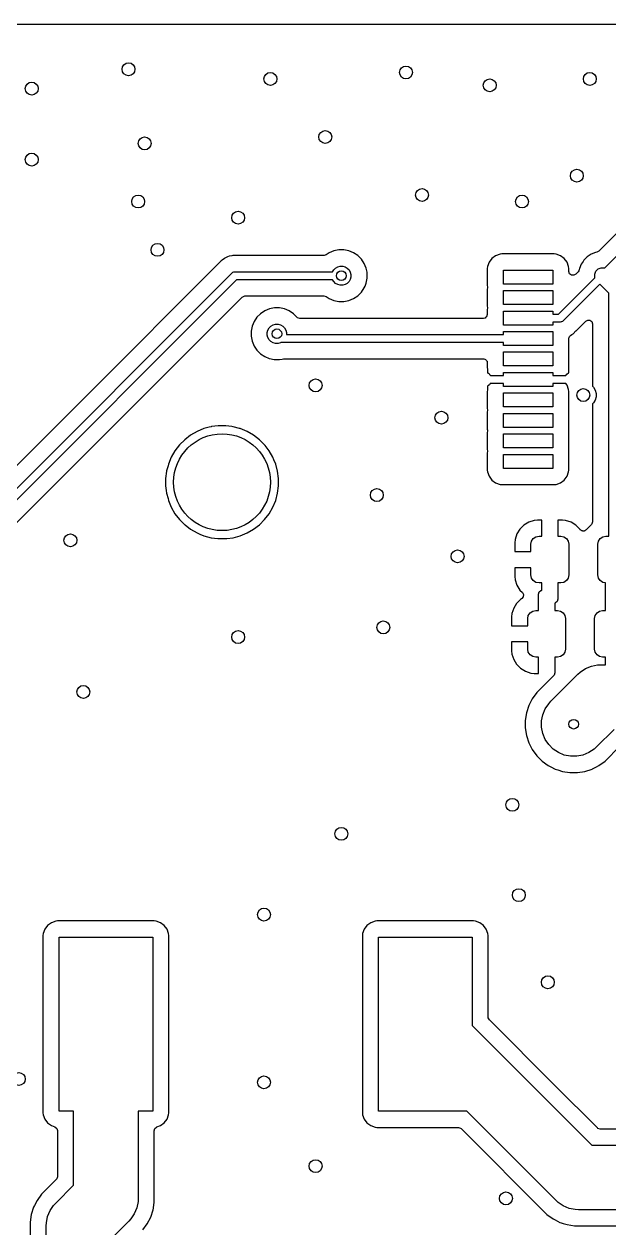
# Model space of a CAD drawing. Extents: x 2.03 to 8.88, y -5.74 to -2.97.
# Drawn here: x 5.955 to 6.669, y -4.441 to -2.972 of the extents above; entities that cross this region are included whole.
import ezdxf

# ---------------------------------------------------------------- set-up
doc = ezdxf.new("R2010")
doc.units = 0
doc.header["$MEASUREMENT"] = 0
doc.layers.add('BLACK', color=7, linetype='CONTINUOUS')

msp = doc.modelspace()

# ---------------------------------------------------------------- linework, layer by layer
at = {"layer": 'BLACK', "linetype": 'CONTINUOUS'}
for p, q in [((4.4276, -2.9725), (7.3916, -2.9725)), ((6.7126, -3.1935), (6.6566, -3.2495)), ((6.6639, -3.2701), (6.7248, -3.2091)), ((6.1969, -3.2604), (6.1958, -3.2615)), ((6.1997, -3.2585), (6.1969, -3.2604)), ((6.2002, -3.2582), (6.1997, -3.2585)), ((6.2009, -3.2577), (6.2002, -3.2582)), ((6.2036, -3.2566), (6.2009, -3.2577)), ((6.2009, -3.2577), (6.2009, -3.2577)), ((6.2054, -3.2558), (6.2036, -3.2566)), ((6.2089, -3.2551), (6.2054, -3.2558)), ((6.2054, -3.2558), (6.2054, -3.2558)), ((6.2102, -3.2549), (6.2089, -3.2551)), ((6.2089, -3.2551), (6.2089, -3.2551)), ((6.3212, -3.2549), (6.2102, -3.2549)), ((6.3213, -3.2549), (6.3212, -3.2549)), ((6.3239, -3.2541), (6.3213, -3.2549)), ((6.3276, -3.2516), (6.3239, -3.2541)), ((6.3333, -3.2492), (6.3276, -3.2516)), ((6.3276, -3.2516), (6.3276, -3.2516)), ((6.3394, -3.248), (6.3333, -3.2492)), ((6.3333, -3.2492), (6.3333, -3.2492)), ((6.3456, -3.248), (6.3394, -3.248)), ((6.3394, -3.248), (6.3394, -3.248)), ((6.3517, -3.2492), (6.3456, -3.248)), ((6.3456, -3.248), (6.3456, -3.248)), ((6.3574, -3.2516), (6.3517, -3.2492)), ((6.3517, -3.2492), (6.3517, -3.2492)), ((6.3626, -3.255), (6.3574, -3.2516)), ((6.3574, -3.2516), (6.3574, -3.2516)), ((6.367, -3.2594), (6.3626, -3.255)), ((6.3626, -3.255), (6.3626, -3.255)), ((6.3704, -3.2646), (6.367, -3.2594)), ((6.367, -3.2594), (6.367, -3.2594)), ((6.5263, -3.2585), (6.5229, -3.2631)), ((6.5308, -3.2551), (6.5263, -3.2585)), ((6.5263, -3.2585), (6.5263, -3.2585)), ((6.5361, -3.2532), (6.5308, -3.2551)), ((6.5308, -3.2551), (6.5308, -3.2551)), ((6.5385, -3.2529), (6.5361, -3.2532)), ((6.6023, -3.2529), (6.5385, -3.2529)), ((6.5385, -3.2529), (6.5385, -3.2529)), ((6.6047, -3.2532), (6.6023, -3.2529)), ((6.6023, -3.2529), (6.6023, -3.2529)), ((6.6023, -3.2529), (6.6023, -3.2529)), ((6.6023, -3.2529), (6.6023, -3.2529)), ((6.61, -3.2551), (6.6047, -3.2532)), ((6.6047, -3.2532), (6.6047, -3.2532)), ((6.6145, -3.2585), (6.61, -3.2551)), ((6.61, -3.2551), (6.61, -3.2551)), ((6.6179, -3.2631), (6.6145, -3.2585)), ((6.6145, -3.2585), (6.6145, -3.2585)), ((6.6384, -3.2607), (6.6375, -3.2621)), ((6.6426, -3.2565), (6.6384, -3.2607)), ((6.6384, -3.2607), (6.6384, -3.2607)), ((6.6384, -3.2607), (6.6384, -3.2607)), ((6.6384, -3.2607), (6.6384, -3.2607)), ((6.6462, -3.2541), (6.6426, -3.2565)), ((6.6426, -3.2565), (6.6426, -3.2565)), ((6.6426, -3.2565), (6.6426, -3.2565)), ((6.6426, -3.2565), (6.6426, -3.2565)), ((6.6474, -3.2533), (6.6462, -3.2541)), ((6.6528, -3.2511), (6.6474, -3.2533)), ((6.6474, -3.2533), (6.6474, -3.2533)), ((6.6541, -3.2508), (6.6528, -3.2511)), ((6.6528, -3.2511), (6.6528, -3.2511)), ((6.6542, -3.2508), (6.6541, -3.2508)), ((6.6566, -3.2495), (6.6542, -3.2508)), ((6.1935, -3.2638), (6.0326, -3.4247)), ((6.1958, -3.2615), (6.1935, -3.2638)), ((6.1935, -3.2638), (6.1935, -3.2638)), ((6.2091, -3.276), (6.2099, -3.2754)), ((6.2099, -3.2754), (6.2111, -3.2749)), ((6.2099, -3.2754), (6.2099, -3.2754)), ((6.2111, -3.2749), (6.2116, -3.2747)), ((6.2116, -3.2747), (6.2126, -3.2746)), ((6.2116, -3.2747), (6.2116, -3.2747)), ((6.2126, -3.2746), (6.3318, -3.2746)), ((6.3318, -3.2746), (6.3331, -3.2723)), ((6.3331, -3.2723), (6.3353, -3.2702)), ((6.3353, -3.2702), (6.338, -3.2686)), ((6.338, -3.2686), (6.341, -3.2678)), ((6.341, -3.2678), (6.3441, -3.2678)), ((6.3441, -3.2678), (6.347, -3.2686)), ((6.347, -3.2686), (6.3497, -3.2702)), ((6.3497, -3.2702), (6.3519, -3.2723)), ((6.3519, -3.2723), (6.3534, -3.275)), ((6.3534, -3.275), (6.3542, -3.278)), ((6.3728, -3.2703), (6.3704, -3.2646)), ((6.3704, -3.2646), (6.3704, -3.2646)), ((6.3738, -3.2752), (6.3728, -3.2703)), ((6.3728, -3.2703), (6.3728, -3.2703)), ((6.374, -3.2764), (6.3738, -3.2752)), ((6.5209, -3.2684), (6.5206, -3.2707)), ((6.5206, -3.2707), (6.5206, -3.2707)), ((6.5206, -3.2707), (6.5206, -3.2707)), ((6.5206, -3.2707), (6.5206, -3.2916)), ((6.5229, -3.2631), (6.5209, -3.2684)), ((6.5209, -3.2684), (6.5209, -3.2684)), ((6.5229, -3.2631), (6.5229, -3.2631)), ((6.5404, -3.2897), (6.5404, -3.2726)), ((6.5404, -3.2726), (6.6004, -3.2726)), ((6.6004, -3.2726), (6.6004, -3.2897)), ((6.6199, -3.2684), (6.6179, -3.2631)), ((6.6179, -3.2631), (6.6179, -3.2631)), ((6.6201, -3.2706), (6.6199, -3.2684)), ((6.6199, -3.2684), (6.6199, -3.2684)), ((6.6201, -3.2707), (6.6201, -3.2706)), ((6.6201, -3.2741), (6.6201, -3.2707)), ((6.6201, -3.2707), (6.6201, -3.2707)), ((6.6202, -3.2745), (6.6201, -3.2741)), ((6.6211, -3.2771), (6.6202, -3.2745)), ((6.6314, -3.2747), (6.6285, -3.2776)), ((6.6315, -3.2746), (6.6314, -3.2746)), ((6.6314, -3.2746), (6.6314, -3.2747)), ((6.6322, -3.2736), (6.6315, -3.2746)), ((6.6324, -3.2728), (6.6322, -3.2736)), ((6.6327, -3.2722), (6.6324, -3.2728)), ((6.633, -3.2709), (6.6327, -3.2722)), ((6.6352, -3.2655), (6.633, -3.2709)), ((6.633, -3.2709), (6.633, -3.2709)), ((6.6375, -3.2621), (6.6352, -3.2655)), ((6.6352, -3.2655), (6.6352, -3.2655)), ((6.6517, -3.2776), (6.6532, -3.274)), ((6.6532, -3.274), (6.6559, -3.2713)), ((6.6559, -3.2713), (6.6595, -3.2698)), ((6.6595, -3.2698), (6.6633, -3.2698)), ((6.6633, -3.2698), (6.6639, -3.2701)), ((5.8799, -3.6053), (6.2091, -3.276)), ((6.2146, -3.2844), (5.8854, -3.6137)), ((6.3318, -3.2844), (6.2146, -3.2844)), ((6.3331, -3.2867), (6.3318, -3.2844)), ((6.3353, -3.2889), (6.3331, -3.2867)), ((6.338, -3.2904), (6.3353, -3.2889)), ((6.341, -3.2912), (6.338, -3.2904)), ((6.347, -3.2904), (6.3441, -3.2912)), ((6.3497, -3.2889), (6.347, -3.2904)), ((6.3519, -3.2867), (6.3497, -3.2889)), ((6.3534, -3.284), (6.3519, -3.2867)), ((6.3542, -3.2811), (6.3534, -3.284)), ((6.3542, -3.278), (6.3542, -3.2811)), ((6.3714, -3.2922), (6.3728, -3.2887)), ((6.3728, -3.2887), (6.374, -3.2826)), ((6.374, -3.2826), (6.374, -3.2764)), ((6.374, -3.2764), (6.374, -3.2764)), ((6.374, -3.2764), (6.374, -3.2764)), ((6.6004, -3.2897), (6.5404, -3.2897)), ((6.6077, -3.3263), (6.652, -3.282)), ((6.6579, -3.2899), (6.6132, -3.3347)), ((6.6233, -3.2787), (6.6211, -3.2771)), ((6.6261, -3.2789), (6.6233, -3.2787)), ((6.6285, -3.2776), (6.6261, -3.2789)), ((6.6517, -3.2814), (6.6517, -3.2776)), ((6.652, -3.282), (6.6517, -3.2814)), ((6.6688, -3.3008), (6.6579, -3.2899)), ((6.2214, -3.3056), (6.2238, -3.3043)), ((6.2238, -3.3043), (6.2248, -3.3042)), ((6.2248, -3.3042), (6.3212, -3.3042)), ((6.3212, -3.3042), (6.3238, -3.3049)), ((6.3238, -3.3049), (6.3239, -3.305)), ((6.3239, -3.305), (6.3276, -3.3075)), ((6.3441, -3.2912), (6.341, -3.2912)), ((6.3574, -3.3075), (6.3626, -3.304)), ((6.3626, -3.304), (6.367, -3.2996)), ((6.367, -3.2996), (6.3704, -3.2945)), ((6.3704, -3.2945), (6.3705, -3.2942)), ((6.3705, -3.2942), (6.3714, -3.2922)), ((6.5206, -3.2916), (6.5206, -3.2916)), ((6.5206, -3.2916), (6.5208, -3.2932)), ((6.5208, -3.2942), (6.5206, -3.2958)), ((6.5206, -3.2958), (6.5206, -3.3167)), ((6.5208, -3.2932), (6.5208, -3.2942)), ((6.5404, -3.3148), (6.5404, -3.2977)), ((6.5404, -3.2977), (6.6004, -3.2977)), ((6.6004, -3.2977), (6.6004, -3.3148)), ((6.6688, -3.4016), (6.6688, -3.3008)), ((6, -3.527), (6.2214, -3.3056)), ((6.2607, -3.3189), (6.2546, -3.3201)), ((6.2669, -3.3189), (6.2607, -3.3189)), ((6.2607, -3.3189), (6.2607, -3.3189)), ((6.273, -3.3201), (6.2669, -3.3189)), ((6.2669, -3.3189), (6.2669, -3.3189)), ((6.3276, -3.3075), (6.3276, -3.3075)), ((6.3276, -3.3075), (6.3276, -3.3075)), ((6.3276, -3.3075), (6.3332, -3.3098)), ((6.3332, -3.3098), (6.3333, -3.3098)), ((6.3333, -3.3098), (6.3394, -3.311)), ((6.3394, -3.311), (6.3394, -3.311)), ((6.3394, -3.311), (6.3394, -3.311)), ((6.3394, -3.311), (6.3456, -3.311)), ((6.3456, -3.311), (6.3517, -3.3098)), ((6.3456, -3.311), (6.3456, -3.311)), ((6.3517, -3.3098), (6.3574, -3.3075)), ((6.5206, -3.3167), (6.5206, -3.3167)), ((6.5206, -3.3167), (6.5208, -3.3182)), ((6.5208, -3.319), (6.5206, -3.3207)), ((6.5208, -3.3182), (6.5208, -3.3188)), ((6.5208, -3.3188), (6.5208, -3.319)), ((6.6004, -3.3148), (6.5404, -3.3148)), ((6.2393, -3.3303), (6.2359, -3.3355)), ((6.2437, -3.3259), (6.2393, -3.3303)), ((6.2393, -3.3303), (6.2393, -3.3303)), ((6.2489, -3.3225), (6.2437, -3.3259)), ((6.2437, -3.3259), (6.2437, -3.3259)), ((6.2546, -3.3201), (6.2489, -3.3225)), ((6.2489, -3.3225), (6.2489, -3.3225)), ((6.2546, -3.3201), (6.2546, -3.3201)), ((6.2787, -3.3225), (6.273, -3.3201)), ((6.273, -3.3201), (6.273, -3.3201)), ((6.2839, -3.3259), (6.2787, -3.3225)), ((6.2787, -3.3225), (6.2787, -3.3225)), ((6.2881, -3.3302), (6.2839, -3.3259)), ((6.2839, -3.3259), (6.2839, -3.3259)), ((6.2889, -3.3308), (6.2881, -3.3302)), ((6.2916, -3.3316), (6.2889, -3.3308)), ((6.5158, -3.3316), (6.2916, -3.3316)), ((6.5174, -3.3312), (6.5158, -3.3316)), ((6.5177, -3.3312), (6.5174, -3.3312)), ((6.5178, -3.3312), (6.5177, -3.3312)), ((6.5177, -3.3312), (6.5177, -3.3312)), ((6.5188, -3.3303), (6.5178, -3.3312)), ((6.5198, -3.3294), (6.5188, -3.3303)), ((6.5199, -3.3294), (6.5198, -3.3294)), ((6.5198, -3.3294), (6.5198, -3.3294)), ((6.5202, -3.3281), (6.5199, -3.3294)), ((6.5206, -3.3268), (6.5202, -3.3281)), ((6.5206, -3.3207), (6.5206, -3.3268)), ((6.5206, -3.3268), (6.5206, -3.3268)), ((6.5404, -3.3397), (6.5404, -3.3226)), ((6.5404, -3.3226), (6.6004, -3.3226)), ((6.6004, -3.3226), (6.6004, -3.3263)), ((6.6004, -3.3263), (6.6077, -3.3263)), ((6.6132, -3.3347), (6.6124, -3.3353)), ((6.6408, -3.335), (6.6432, -3.3336)), ((6.6432, -3.3336), (6.6459, -3.3338)), ((6.6459, -3.3338), (6.6481, -3.3355)), ((6.2335, -3.3412), (6.2323, -3.3473)), ((6.2323, -3.3473), (6.2323, -3.3535)), ((6.2359, -3.3355), (6.2335, -3.3412)), ((6.2335, -3.3412), (6.2335, -3.3412)), ((6.2359, -3.3355), (6.2359, -3.3355)), ((6.2521, -3.3489), (6.2529, -3.3459)), ((6.2521, -3.3519), (6.2521, -3.3489)), ((6.2529, -3.3459), (6.2544, -3.3432)), ((6.2544, -3.3432), (6.2566, -3.341)), ((6.2566, -3.341), (6.2593, -3.3395)), ((6.2593, -3.3395), (6.2622, -3.3387)), ((6.2622, -3.3387), (6.2653, -3.3387)), ((6.2653, -3.3387), (6.2683, -3.3395)), ((6.2683, -3.3395), (6.271, -3.341)), ((6.271, -3.341), (6.2731, -3.3432)), ((6.2731, -3.3432), (6.2747, -3.3459)), ((6.2747, -3.3459), (6.2755, -3.3489)), ((6.2755, -3.3489), (6.2755, -3.3513)), ((6.6004, -3.3397), (6.5404, -3.3397)), ((6.5404, -3.3513), (6.5404, -3.3477)), ((6.5404, -3.3477), (6.6004, -3.3477)), ((6.6097, -3.3361), (6.6004, -3.3361)), ((6.6004, -3.3361), (6.6004, -3.3397)), ((6.6004, -3.3477), (6.6004, -3.3648)), ((6.6107, -3.336), (6.6097, -3.3361)), ((6.6112, -3.3358), (6.6107, -3.336)), ((6.6107, -3.336), (6.6107, -3.336)), ((6.6124, -3.3353), (6.6112, -3.3358)), ((6.6124, -3.3353), (6.6124, -3.3353)), ((6.6254, -3.3503), (6.6288, -3.3469)), ((6.6288, -3.3469), (6.6291, -3.3466)), ((6.6288, -3.3469), (6.6288, -3.3469)), ((6.6291, -3.3466), (6.6408, -3.335)), ((6.6291, -3.3466), (6.6291, -3.3466)), ((6.6481, -3.3355), (6.6491, -3.3381)), ((6.6491, -3.3381), (6.6491, -3.3384)), ((6.6491, -3.3384), (6.6491, -3.4144)), ((6.2323, -3.3535), (6.2335, -3.3596)), ((6.2335, -3.3596), (6.2335, -3.3596)), ((6.2335, -3.3596), (6.2359, -3.3653)), ((6.2529, -3.3549), (6.2521, -3.3519)), ((6.2544, -3.3576), (6.2529, -3.3549)), ((6.2566, -3.3598), (6.2544, -3.3576)), ((6.2593, -3.3613), (6.2566, -3.3598)), ((6.2622, -3.3621), (6.2593, -3.3613)), ((6.2653, -3.3621), (6.2622, -3.3621)), ((6.2683, -3.3613), (6.2653, -3.3621)), ((6.2687, -3.3611), (6.2683, -3.3613)), ((6.2696, -3.3611), (6.2687, -3.3611)), ((6.5404, -3.3611), (6.2696, -3.3611)), ((6.2755, -3.3513), (6.5404, -3.3513)), ((6.5404, -3.3648), (6.5404, -3.3611)), ((6.6201, -3.3564), (6.6202, -3.3561)), ((6.6201, -3.3667), (6.6201, -3.3564)), ((6.6202, -3.3558), (6.6206, -3.3548)), ((6.6202, -3.3561), (6.6202, -3.3558)), ((6.6206, -3.3548), (6.6209, -3.3538)), ((6.6209, -3.3538), (6.6212, -3.3535)), ((6.6212, -3.3535), (6.6213, -3.3533)), ((6.6213, -3.3533), (6.6223, -3.3524)), ((6.6223, -3.3524), (6.6238, -3.3514)), ((6.6223, -3.3524), (6.6223, -3.3524)), ((6.6238, -3.3514), (6.6254, -3.3503)), ((6.2359, -3.3653), (6.2359, -3.3653)), ((6.2359, -3.3653), (6.2393, -3.3705)), ((6.2393, -3.3705), (6.2393, -3.3705)), ((6.2393, -3.3705), (6.2437, -3.3749)), ((6.2437, -3.3749), (6.2437, -3.3749)), ((6.2437, -3.3749), (6.2489, -3.3783)), ((6.2489, -3.3783), (6.2489, -3.3783)), ((6.2489, -3.3783), (6.2544, -3.3806)), ((6.6004, -3.3648), (6.5404, -3.3648)), ((6.5404, -3.3897), (6.5404, -3.3726)), ((6.5404, -3.3726), (6.6004, -3.3726)), ((6.6004, -3.3726), (6.6004, -3.3897)), ((6.62, -3.3682), (6.6201, -3.3667)), ((6.62, -3.3692), (6.62, -3.3682)), ((6.6201, -3.3707), (6.62, -3.3692)), ((6.6201, -3.3916), (6.6201, -3.3707)), ((6.2544, -3.3806), (6.2546, -3.3807)), ((6.2546, -3.3807), (6.2603, -3.3818)), ((6.2603, -3.3818), (6.2607, -3.3819)), ((6.2607, -3.3819), (6.2607, -3.3819)), ((6.2607, -3.3819), (6.2607, -3.3819)), ((6.2607, -3.3819), (6.2669, -3.3819)), ((6.2669, -3.3819), (6.2703, -3.3812)), ((6.2703, -3.3812), (6.2718, -3.3809)), ((6.2718, -3.3809), (6.2727, -3.3808)), ((6.2727, -3.3808), (6.5158, -3.3808)), ((6.5158, -3.3808), (6.516, -3.3809)), ((6.516, -3.3809), (6.5163, -3.3809)), ((6.5163, -3.3809), (6.5174, -3.3813)), ((6.5174, -3.3813), (6.5184, -3.3816)), ((6.5184, -3.3816), (6.5186, -3.3818)), ((6.5186, -3.3818), (6.5189, -3.382)), ((6.5189, -3.382), (6.5195, -3.3829)), ((6.5195, -3.3829), (6.5202, -3.3837)), ((6.5202, -3.3837), (6.5203, -3.384)), ((6.5203, -3.384), (6.5204, -3.3842)), ((6.5204, -3.3842), (6.5206, -3.3854)), ((6.5206, -3.3854), (6.5206, -3.3856)), ((6.5206, -3.3856), (6.5206, -3.3857)), ((6.5206, -3.3857), (6.5206, -3.3916)), ((6.5206, -3.3916), (6.5208, -3.3935)), ((6.5208, -3.3935), (6.5209, -3.3937)), ((6.6004, -3.3897), (6.5404, -3.3897)), ((6.62, -3.3933), (6.6201, -3.3916)), ((6.62, -3.3943), (6.62, -3.3933)), ((6.5208, -3.3943), (6.5207, -3.3958)), ((6.5207, -3.3958), (6.5207, -3.3977)), ((6.5207, -3.3977), (6.5213, -3.3983)), ((6.5209, -3.3937), (6.5208, -3.3938)), ((6.5208, -3.3938), (6.5208, -3.3943)), ((6.5213, -3.3983), (6.5219, -3.3984)), ((6.5219, -3.3984), (6.522, -3.3986)), ((6.522, -3.3986), (6.5221, -3.3986)), ((6.5221, -3.3986), (6.5231, -3.3996)), ((6.5231, -3.3996), (6.5234, -3.4)), ((6.5234, -3.4), (6.5244, -3.4013)), ((6.5244, -3.4013), (6.5404, -3.4013)), ((6.5404, -3.4013), (6.5404, -3.3977)), ((6.5404, -3.3977), (6.6004, -3.3977)), ((6.6004, -3.3977), (6.6004, -3.4013)), ((6.6004, -3.4013), (6.6164, -3.4013)), ((6.6164, -3.4013), (6.6177, -3.3996)), ((6.6177, -3.3996), (6.6197, -3.3981)), ((6.6197, -3.3981), (6.6201, -3.3977)), ((6.6201, -3.3958), (6.62, -3.3943)), ((6.6201, -3.3977), (6.6201, -3.3958)), ((6.6201, -3.3958), (6.6201, -3.3958)), ((6.6688, -3.4528), (6.6688, -3.4016)), ((6.5208, -3.4191), (6.5206, -3.4207)), ((6.5206, -3.4207), (6.5206, -3.4416)), ((6.5213, -3.4141), (6.5207, -3.4148)), ((6.5207, -3.4148), (6.5207, -3.4167)), ((6.5207, -3.4167), (6.5208, -3.4181)), ((6.5208, -3.4181), (6.5208, -3.4191)), ((6.5231, -3.4128), (6.5213, -3.4141)), ((6.5243, -3.4111), (6.5231, -3.4128)), ((6.5231, -3.4128), (6.5231, -3.4128)), ((6.5404, -3.4111), (6.5243, -3.4111)), ((6.5404, -3.4148), (6.5404, -3.4111)), ((6.6004, -3.4148), (6.5404, -3.4148)), ((6.5404, -3.4397), (6.5404, -3.4226)), ((6.5404, -3.4226), (6.6004, -3.4226)), ((6.6165, -3.4111), (6.6004, -3.4111)), ((6.6004, -3.4111), (6.6004, -3.4148)), ((6.6004, -3.4226), (6.6004, -3.4397)), ((6.6179, -3.4131), (6.6165, -3.4111)), ((6.6199, -3.4184), (6.6179, -3.4131)), ((6.6201, -3.4207), (6.6199, -3.4184)), ((6.6201, -3.4416), (6.6201, -3.4207)), ((6.6491, -3.4144), (6.6503, -3.4156)), ((6.6503, -3.4156), (6.6523, -3.4192)), ((6.6523, -3.4192), (6.6534, -3.4231)), ((6.0326, -3.4247), (5.8731, -3.5842)), ((6.6503, -3.4348), (6.6491, -3.436)), ((6.6491, -3.436), (6.6491, -3.5799)), ((6.6523, -3.4312), (6.6503, -3.4348)), ((6.6534, -3.4273), (6.6523, -3.4312)), ((6.6534, -3.4231), (6.6534, -3.4273)), ((6.5206, -3.4416), (6.5206, -3.4416)), ((6.5206, -3.4416), (6.5208, -3.4432)), ((6.5208, -3.4442), (6.5206, -3.4458)), ((6.5206, -3.4458), (6.5206, -3.4667)), ((6.5208, -3.4432), (6.5208, -3.4442)), ((6.6004, -3.4397), (6.5404, -3.4397)), ((6.5404, -3.4648), (6.5404, -3.4477)), ((6.5404, -3.4477), (6.6004, -3.4477)), ((6.6004, -3.4477), (6.6004, -3.4648)), ((6.62, -3.4432), (6.6201, -3.4416)), ((6.62, -3.4442), (6.62, -3.4432)), ((6.6201, -3.4458), (6.62, -3.4442)), ((6.6201, -3.4667), (6.6201, -3.4458)), ((6.6201, -3.4458), (6.6201, -3.4458)), ((6.6201, -3.4458), (6.6201, -3.4458)), ((6.1747, -3.4661), (6.1663, -3.4696)), ((6.181, -3.4644), (6.1747, -3.4661)), ((6.1834, -3.4638), (6.181, -3.4644)), ((6.1838, -3.4637), (6.1834, -3.4638)), ((6.1923, -3.4626), (6.1838, -3.4637)), ((6.2014, -3.4626), (6.1923, -3.4626)), ((6.1923, -3.4626), (6.1923, -3.4626)), ((6.2088, -3.4636), (6.2014, -3.4626)), ((6.2014, -3.4626), (6.2014, -3.4626)), ((6.2103, -3.4638), (6.2088, -3.4636)), ((6.218, -3.4658), (6.2103, -3.4638)), ((6.2191, -3.4661), (6.218, -3.4658)), ((6.2274, -3.4696), (6.2191, -3.4661)), ((6.5206, -3.4667), (6.5206, -3.4667)), ((6.5206, -3.4667), (6.5208, -3.4682)), ((6.6004, -3.4648), (6.5404, -3.4648)), ((6.62, -3.4682), (6.6201, -3.4667)), ((6.6688, -3.5974), (6.6688, -3.4528)), ((6.1513, -3.4796), (6.1449, -3.486)), ((6.1585, -3.4741), (6.1513, -3.4796)), ((6.1663, -3.4696), (6.1585, -3.4741)), ((6.1663, -3.4696), (6.1663, -3.4696)), ((6.2352, -3.4741), (6.2274, -3.4696)), ((6.2274, -3.4696), (6.2274, -3.4696)), ((6.2424, -3.4796), (6.2352, -3.4741)), ((6.2488, -3.486), (6.2424, -3.4796)), ((6.2424, -3.4796), (6.2424, -3.4796)), ((6.5208, -3.4692), (6.5206, -3.4707)), ((6.5206, -3.4707), (6.5206, -3.4916)), ((6.5208, -3.4682), (6.5208, -3.4692)), ((6.5404, -3.4897), (6.5404, -3.4726)), ((6.5404, -3.4726), (6.6004, -3.4726)), ((6.6004, -3.4726), (6.6004, -3.4897)), ((6.62, -3.4692), (6.62, -3.4682)), ((6.6201, -3.4707), (6.62, -3.4692)), ((6.6201, -3.4916), (6.6201, -3.4707)), ((6.1394, -3.4931), (6.1349, -3.5009)), ((6.1449, -3.486), (6.1394, -3.4931)), ((6.2495, -3.4869), (6.2488, -3.486)), ((6.2488, -3.486), (6.2488, -3.486)), ((6.2488, -3.486), (6.2488, -3.486)), ((6.2543, -3.4931), (6.2495, -3.4869)), ((6.2588, -3.5009), (6.2543, -3.4931)), ((6.2543, -3.4931), (6.2543, -3.4931)), ((6.2543, -3.4931), (6.2543, -3.4931)), ((6.5206, -3.4916), (6.5206, -3.4916)), ((6.5206, -3.4916), (6.5208, -3.4932)), ((6.5208, -3.4942), (6.5206, -3.4958)), ((6.5206, -3.4958), (6.5206, -3.5167)), ((6.5208, -3.4932), (6.5208, -3.4942)), ((6.6004, -3.4897), (6.5404, -3.4897)), ((6.62, -3.4931), (6.6201, -3.4916)), ((6.62, -3.4932), (6.62, -3.4931)), ((6.62, -3.4942), (6.62, -3.4932)), ((6.6201, -3.4958), (6.62, -3.4942)), ((6.6201, -3.5167), (6.6201, -3.4958)), ((6.1315, -3.5093), (6.1309, -3.5115)), ((6.1349, -3.5009), (6.1315, -3.5093)), ((6.1349, -3.5009), (6.1349, -3.5009)), ((6.2602, -3.5044), (6.2588, -3.5009)), ((6.2588, -3.5009), (6.2588, -3.5009)), ((6.2588, -3.5009), (6.2588, -3.5009)), ((6.2623, -3.5093), (6.2602, -3.5044)), ((6.2646, -3.518), (6.2623, -3.5093)), ((6.5404, -3.5148), (6.5404, -3.4977)), ((6.5404, -3.4977), (6.6004, -3.4977)), ((6.6004, -3.4977), (6.6004, -3.5148)), ((6.1291, -3.518), (6.1279, -3.527)), ((6.1292, -3.5178), (6.1291, -3.518)), ((6.1291, -3.518), (6.1291, -3.518)), ((6.1309, -3.5115), (6.1292, -3.5178)), ((6.2658, -3.527), (6.2646, -3.518)), ((6.5206, -3.5167), (6.5206, -3.5167)), ((6.5206, -3.5167), (6.5209, -3.519)), ((6.5209, -3.519), (6.5229, -3.5243)), ((6.5229, -3.5243), (6.5229, -3.5243)), ((6.5229, -3.5243), (6.5263, -3.5289)), ((6.6004, -3.5148), (6.5404, -3.5148)), ((6.6145, -3.5289), (6.6179, -3.5243)), ((6.6179, -3.5243), (6.6199, -3.519)), ((6.6199, -3.519), (6.6201, -3.5167)), ((5.9216, -3.6053), (6, -3.527)), ((6.1279, -3.527), (6.1279, -3.536)), ((6.1279, -3.536), (6.1287, -3.5418)), ((6.2646, -3.545), (6.2658, -3.536)), ((6.2658, -3.536), (6.2658, -3.527)), ((6.5263, -3.5289), (6.5263, -3.5289)), ((6.5263, -3.5289), (6.5308, -3.5323)), ((6.5308, -3.5323), (6.5308, -3.5323)), ((6.5308, -3.5323), (6.5361, -3.5342)), ((6.5361, -3.5342), (6.5361, -3.5342)), ((6.5361, -3.5342), (6.5364, -3.5343)), ((6.5364, -3.5343), (6.5385, -3.5345)), ((6.5385, -3.5345), (6.6023, -3.5345)), ((6.6023, -3.5345), (6.6047, -3.5342)), ((6.6047, -3.5342), (6.61, -3.5323)), ((6.61, -3.5323), (6.6145, -3.5289)), ((6.1287, -3.5418), (6.1291, -3.545)), ((6.1291, -3.545), (6.1309, -3.5515)), ((6.1309, -3.5515), (6.1315, -3.5537)), ((6.1315, -3.5537), (6.1349, -3.562)), ((6.2588, -3.562), (6.2623, -3.5537)), ((6.2623, -3.5537), (6.2646, -3.545)), ((6.1349, -3.562), (6.1349, -3.562)), ((6.1349, -3.562), (6.1394, -3.5699)), ((6.2543, -3.5699), (6.2588, -3.562)), ((6.1394, -3.5699), (6.1449, -3.577)), ((6.1449, -3.577), (6.1449, -3.577)), ((6.1449, -3.577), (6.1513, -3.5834)), ((6.1513, -3.5834), (6.1513, -3.5834)), ((6.1513, -3.5834), (6.1513, -3.5834)), ((6.1513, -3.5834), (6.1517, -3.5837)), ((6.1517, -3.5837), (6.1585, -3.5889)), ((6.2352, -3.5889), (6.2424, -3.5834)), ((6.2424, -3.5834), (6.2488, -3.577)), ((6.2424, -3.5834), (6.2424, -3.5834)), ((6.2424, -3.5834), (6.2424, -3.5834)), ((6.2488, -3.577), (6.2543, -3.5699)), ((6.2488, -3.577), (6.2488, -3.577)), ((6.2488, -3.577), (6.2488, -3.577)), ((6.5652, -3.584), (6.5603, -3.5888)), ((6.5711, -3.5803), (6.5652, -3.584)), ((6.5776, -3.5782), (6.5711, -3.5803)), ((6.5711, -3.5803), (6.5711, -3.5803)), ((6.5817, -3.5778), (6.5776, -3.5782)), ((6.5871, -3.5778), (6.5817, -3.5778)), ((6.5817, -3.5778), (6.5817, -3.5778)), ((6.5871, -3.5974), (6.5871, -3.5778)), ((6.6122, -3.5778), (6.6068, -3.5778)), ((6.6068, -3.5778), (6.6068, -3.5974)), ((6.6162, -3.5782), (6.6122, -3.5778)), ((6.6228, -3.5803), (6.6162, -3.5782)), ((6.6162, -3.5782), (6.6162, -3.5782)), ((6.6287, -3.584), (6.6228, -3.5803)), ((6.6228, -3.5803), (6.6228, -3.5803)), ((6.6336, -3.5888), (6.6287, -3.584)), ((6.6469, -3.5839), (6.642, -3.5888)), ((6.6473, -3.5837), (6.6469, -3.5839)), ((6.6477, -3.5833), (6.6473, -3.5837)), ((6.6483, -3.5825), (6.6477, -3.5833)), ((6.6491, -3.5799), (6.6483, -3.5825)), ((6.1585, -3.5889), (6.1585, -3.5889)), ((6.1585, -3.5889), (6.1585, -3.5889)), ((6.1585, -3.5889), (6.1663, -3.5934)), ((6.1663, -3.5934), (6.1663, -3.5934)), ((6.1663, -3.5934), (6.1663, -3.5934)), ((6.1663, -3.5934), (6.1696, -3.5948)), ((6.1696, -3.5948), (6.1747, -3.5969)), ((6.1747, -3.5969), (6.1834, -3.5992)), ((6.2103, -3.5992), (6.2191, -3.5969)), ((6.2191, -3.5969), (6.2274, -3.5934)), ((6.2274, -3.5934), (6.2352, -3.5889)), ((6.5567, -3.5947), (6.5545, -3.6013)), ((6.5603, -3.5888), (6.5567, -3.5947)), ((6.5567, -3.5947), (6.5567, -3.5947)), ((6.5767, -3.6003), (6.5799, -3.5982)), ((6.5799, -3.5982), (6.5837, -3.5974)), ((6.5837, -3.5974), (6.5871, -3.5974)), ((6.6068, -3.5974), (6.6102, -3.5974)), ((6.6102, -3.5974), (6.614, -3.5982)), ((6.614, -3.5982), (6.6172, -3.6003)), ((6.6336, -3.589), (6.6336, -3.5888)), ((6.6336, -3.5888), (6.6336, -3.5888)), ((6.6338, -3.5892), (6.6336, -3.589)), ((6.6339, -3.5894), (6.6338, -3.5892)), ((6.6341, -3.5895), (6.6339, -3.5894)), ((6.6347, -3.5901), (6.6341, -3.5895)), ((6.6354, -3.5905), (6.6347, -3.5901)), ((6.6361, -3.591), (6.6354, -3.5905)), ((6.6367, -3.591), (6.6361, -3.591)), ((6.6372, -3.5912), (6.6367, -3.591)), ((6.638, -3.5911), (6.6372, -3.5912)), ((6.6389, -3.5912), (6.638, -3.5911)), ((6.6393, -3.5909), (6.6389, -3.5912)), ((6.6399, -3.5908), (6.6393, -3.5909)), ((6.6405, -3.5902), (6.6399, -3.5908)), ((6.6413, -3.5898), (6.6405, -3.5902)), ((6.6416, -3.5894), (6.6413, -3.5898)), ((6.642, -3.5888), (6.6416, -3.5894)), ((6.6584, -3.6003), (6.6616, -3.5982)), ((6.6616, -3.5982), (6.6654, -3.5974)), ((6.6654, -3.5974), (6.6688, -3.5974)), ((6.1834, -3.5992), (6.1919, -3.6004)), ((6.1919, -3.6004), (6.1923, -3.6004)), ((6.1923, -3.6004), (6.1923, -3.6004)), ((6.1923, -3.6004), (6.1923, -3.6004)), ((6.1923, -3.6004), (6.2014, -3.6004)), ((6.2014, -3.6004), (6.2014, -3.6004)), ((6.2014, -3.6004), (6.2018, -3.6004)), ((6.2018, -3.6004), (6.2026, -3.6002)), ((6.2018, -3.6004), (6.2018, -3.6004)), ((6.2026, -3.6002), (6.2103, -3.5992)), ((6.5545, -3.6013), (6.5541, -3.6053)), ((6.5541, -3.6053), (6.5541, -3.6161)), ((6.5545, -3.6013), (6.5545, -3.6013)), ((6.5738, -3.6073), (6.5746, -3.6035)), ((6.5738, -3.6161), (6.5738, -3.6073)), ((6.5746, -3.6035), (6.5767, -3.6003)), ((6.6172, -3.6003), (6.6193, -3.6035)), ((6.6193, -3.6035), (6.6201, -3.6073)), ((6.6201, -3.6073), (6.6201, -3.6447)), ((6.6555, -3.6073), (6.6563, -3.6035)), ((6.6555, -3.6447), (6.6555, -3.6073)), ((6.6563, -3.6035), (6.6584, -3.6003)), ((6.5541, -3.6161), (6.5738, -3.6161)), ((6.5738, -3.6358), (6.5541, -3.6358)), ((6.5541, -3.6358), (6.5541, -3.6467)), ((6.5738, -3.6447), (6.5738, -3.6358)), ((6.5541, -3.6467), (6.5545, -3.6507)), ((6.5545, -3.6507), (6.5567, -3.6572)), ((6.5567, -3.6572), (6.5567, -3.6572)), ((6.5567, -3.6572), (6.5603, -3.6631)), ((6.5746, -3.6485), (6.5738, -3.6447)), ((6.5767, -3.6516), (6.5746, -3.6485)), ((6.5799, -3.6538), (6.5767, -3.6516)), ((6.5837, -3.6545), (6.5799, -3.6538)), ((6.5871, -3.6545), (6.5837, -3.6545)), ((6.5871, -3.6632), (6.5871, -3.6545)), ((6.6102, -3.6545), (6.6068, -3.6545)), ((6.6068, -3.6545), (6.6068, -3.6744)), ((6.614, -3.6538), (6.6102, -3.6545)), ((6.6172, -3.6516), (6.614, -3.6538)), ((6.6193, -3.6485), (6.6172, -3.6516)), ((6.6201, -3.6447), (6.6193, -3.6485)), ((6.6563, -3.6485), (6.6555, -3.6447)), ((6.6584, -3.6516), (6.6563, -3.6485)), ((6.6616, -3.6538), (6.6584, -3.6516)), ((6.6649, -3.6544), (6.6616, -3.6538)), ((6.6649, -3.688), (6.6649, -3.6544)), ((6.5603, -3.6631), (6.5634, -3.6662)), ((6.5645, -3.6713), (6.5629, -3.6735)), ((6.5634, -3.6662), (6.5647, -3.6686)), ((6.5647, -3.6686), (6.5645, -3.6713)), ((6.5832, -3.6681), (6.5839, -3.6654)), ((6.5832, -3.688), (6.5832, -3.6681)), ((6.5839, -3.6654), (6.586, -3.6636)), ((6.586, -3.6636), (6.5868, -3.6635)), ((6.5868, -3.6635), (6.5871, -3.6632)), ((6.5528, -3.6853), (6.5506, -3.6918)), ((6.5564, -3.6794), (6.5528, -3.6853)), ((6.5528, -3.6853), (6.5528, -3.6853)), ((6.5613, -3.6745), (6.5564, -3.6794)), ((6.5625, -3.6738), (6.5613, -3.6745)), ((6.5629, -3.6735), (6.5625, -3.6738)), ((6.6031, -3.6791), (6.6029, -3.6793)), ((6.6029, -3.6793), (6.6029, -3.688)), ((6.6039, -3.6789), (6.6031, -3.6791)), ((6.606, -3.6771), (6.6039, -3.6789)), ((6.6068, -3.6744), (6.606, -3.6771)), ((6.5506, -3.6918), (6.5502, -3.6959)), ((6.5502, -3.6959), (6.5502, -3.7067)), ((6.5506, -3.6918), (6.5506, -3.6918)), ((6.5699, -3.6978), (6.5706, -3.6941)), ((6.5699, -3.7067), (6.5699, -3.6978)), ((6.5706, -3.6941), (6.5728, -3.6909)), ((6.5728, -3.6909), (6.576, -3.6887)), ((6.576, -3.6887), (6.5797, -3.688)), ((6.5797, -3.688), (6.5832, -3.688)), ((6.6029, -3.688), (6.6063, -3.688)), ((6.6063, -3.688), (6.6101, -3.6887)), ((6.6101, -3.6887), (6.6133, -3.6909)), ((6.6133, -3.6909), (6.6154, -3.6941)), ((6.6154, -3.6941), (6.6161, -3.6978)), ((6.6161, -3.6978), (6.6161, -3.7352)), ((6.6516, -3.6978), (6.6523, -3.6941)), ((6.6516, -3.7352), (6.6516, -3.6978)), ((6.6523, -3.6941), (6.6545, -3.6909)), ((6.6545, -3.6909), (6.6577, -3.6887)), ((6.6577, -3.6887), (6.6614, -3.688)), ((6.6614, -3.688), (6.6649, -3.688)), ((6.5502, -3.7067), (6.5699, -3.7067)), ((6.5699, -3.7264), (6.5502, -3.7264)), ((6.5502, -3.7264), (6.5502, -3.7372)), ((6.5699, -3.7352), (6.5699, -3.7264)), ((6.5502, -3.7372), (6.5506, -3.7412)), ((6.5506, -3.7412), (6.5528, -3.7478)), ((6.5706, -3.739), (6.5699, -3.7352)), ((6.5728, -3.7422), (6.5706, -3.739)), ((6.576, -3.7443), (6.5728, -3.7422)), ((6.5797, -3.7451), (6.576, -3.7443)), ((6.5832, -3.7451), (6.5797, -3.7451)), ((6.5832, -3.7648), (6.5832, -3.7451)), ((6.6063, -3.7451), (6.6029, -3.7451)), ((6.6029, -3.7451), (6.6029, -3.7643)), ((6.6101, -3.7443), (6.6063, -3.7451)), ((6.6133, -3.7422), (6.6101, -3.7443)), ((6.6154, -3.739), (6.6133, -3.7422)), ((6.6161, -3.7352), (6.6154, -3.739)), ((6.6523, -3.739), (6.6516, -3.7352)), ((6.6545, -3.7422), (6.6523, -3.739)), ((6.6577, -3.7443), (6.6545, -3.7422)), ((6.6614, -3.7451), (6.6577, -3.7443)), ((6.6649, -3.7451), (6.6614, -3.7451)), ((6.6649, -3.7543), (6.6649, -3.7451)), ((6.5528, -3.7478), (6.5528, -3.7478)), ((6.5528, -3.7478), (6.5564, -3.7537)), ((6.5564, -3.7537), (6.5613, -3.7586)), ((6.5613, -3.7586), (6.5672, -3.7622)), ((6.6341, -3.7633), (6.6405, -3.759)), ((6.6405, -3.759), (6.6476, -3.756)), ((6.6476, -3.756), (6.6478, -3.756)), ((6.6478, -3.756), (6.6552, -3.7545)), ((6.6552, -3.7545), (6.6591, -3.7543)), ((6.6591, -3.7543), (6.6649, -3.7543)), ((6.5672, -3.7622), (6.5672, -3.7622)), ((6.5672, -3.7622), (6.5737, -3.7644)), ((6.5737, -3.7644), (6.5737, -3.7644)), ((6.5737, -3.7644), (6.5778, -3.7648)), ((6.5778, -3.7648), (6.5832, -3.7648)), ((6.6014, -3.7678), (6.5809, -3.7883)), ((6.5832, -3.7648), (6.5832, -3.7648)), ((6.5981, -3.7989), (6.6312, -3.7659)), ((6.6021, -3.767), (6.6014, -3.7678)), ((6.6029, -3.7643), (6.6021, -3.767)), ((6.6312, -3.7659), (6.6341, -3.7633)), ((6.5809, -3.7883), (6.5755, -3.7958)), ((6.5712, -3.8041), (6.5684, -3.8129)), ((6.5755, -3.7958), (6.5712, -3.8041)), ((6.5913, -3.8082), (6.5956, -3.8018)), ((6.5956, -3.8018), (6.5981, -3.7989)), ((6.5684, -3.8129), (6.5669, -3.8221)), ((6.5868, -3.8229), (6.5883, -3.8153)), ((6.5883, -3.8153), (6.5913, -3.8082)), ((6.5669, -3.8221), (6.5669, -3.8314)), ((6.5669, -3.8314), (6.5684, -3.8406)), ((6.5868, -3.8306), (6.5868, -3.8229)), ((6.5883, -3.8382), (6.5868, -3.8306)), ((6.6754, -3.8331), (6.6538, -3.8546)), ((6.5684, -3.8406), (6.5712, -3.8494)), ((6.5913, -3.8453), (6.5883, -3.8382)), ((6.5956, -3.8517), (6.5913, -3.8453)), ((6.5712, -3.8494), (6.575, -3.8569)), ((6.575, -3.8569), (6.5755, -3.8577)), ((6.5755, -3.8577), (6.5809, -3.8653)), ((6.601, -3.8572), (6.5956, -3.8517)), ((6.6074, -3.8615), (6.601, -3.8572)), ((6.6146, -3.8644), (6.6074, -3.8615)), ((6.6445, -3.8615), (6.6374, -3.8644)), ((6.651, -3.8572), (6.6445, -3.8615)), ((6.6538, -3.8546), (6.651, -3.8572)), ((6.6645, -3.8718), (6.6821, -3.8542)), ((6.5809, -3.8653), (6.5875, -3.8718)), ((6.5875, -3.8718), (6.595, -3.8773)), ((6.595, -3.8773), (6.5981, -3.8789)), ((6.6221, -3.866), (6.6146, -3.8644)), ((6.6298, -3.866), (6.6221, -3.866)), ((6.6374, -3.8644), (6.6298, -3.866)), ((6.6539, -3.8789), (6.6569, -3.8773)), ((6.6569, -3.8773), (6.6645, -3.8718)), ((6.5981, -3.8789), (6.6033, -3.8815)), ((6.6033, -3.8815), (6.6033, -3.8815)), ((6.6033, -3.8815), (6.6033, -3.8815)), ((6.6033, -3.8815), (6.6068, -3.8826)), ((6.6068, -3.8826), (6.6122, -3.8844)), ((6.6122, -3.8844), (6.6213, -3.8858)), ((6.6213, -3.8858), (6.6213, -3.8858)), ((6.6213, -3.8858), (6.6306, -3.8858)), ((6.6306, -3.8858), (6.6398, -3.8844)), ((6.6398, -3.8844), (6.6487, -3.8815)), ((6.6487, -3.8815), (6.649, -3.8813)), ((6.649, -3.8813), (6.6539, -3.8789)), ((5.9885, -4.0691), (5.984, -4.0725)), ((5.9938, -4.0672), (5.9885, -4.0691)), ((5.9885, -4.0691), (5.9885, -4.0691)), ((5.9961, -4.0669), (5.9938, -4.0672)), ((6.1141, -4.0669), (5.9961, -4.0669)), ((5.9961, -4.0669), (5.9961, -4.0669)), ((6.1164, -4.0672), (6.1141, -4.0669)), ((6.1141, -4.0669), (6.1141, -4.0669)), ((6.1141, -4.0669), (6.1141, -4.0669)), ((6.1141, -4.0669), (6.1141, -4.0669)), ((6.1217, -4.0691), (6.1164, -4.0672)), ((6.1164, -4.0672), (6.1164, -4.0672)), ((6.1263, -4.0725), (6.1217, -4.0691)), ((6.1217, -4.0691), (6.1217, -4.0691)), ((6.3783, -4.0691), (6.3737, -4.0725)), ((6.3836, -4.0672), (6.3783, -4.0691)), ((6.3783, -4.0691), (6.3783, -4.0691)), ((6.3859, -4.0669), (6.3836, -4.0672)), ((6.5039, -4.0669), (6.3859, -4.0669)), ((6.3859, -4.0669), (6.3859, -4.0669)), ((6.5062, -4.0672), (6.5039, -4.0669)), ((6.5039, -4.0669), (6.5039, -4.0669)), ((6.5039, -4.0669), (6.5039, -4.0669)), ((6.5039, -4.0669), (6.5039, -4.0669)), ((6.5115, -4.0691), (6.5062, -4.0672)), ((6.5062, -4.0672), (6.5062, -4.0672)), ((6.516, -4.0725), (6.5115, -4.0691)), ((6.5115, -4.0691), (6.5115, -4.0691)), ((5.9786, -4.0824), (5.9783, -4.0847)), ((5.9806, -4.0771), (5.9786, -4.0824)), ((5.984, -4.0725), (5.9806, -4.0771)), ((5.9806, -4.0771), (5.9806, -4.0771)), ((5.984, -4.0725), (5.984, -4.0725)), ((6.1297, -4.0771), (6.1263, -4.0725)), ((6.1263, -4.0725), (6.1263, -4.0725)), ((6.1316, -4.0823), (6.1297, -4.0771)), ((6.1297, -4.0771), (6.1297, -4.0771)), ((6.1317, -4.0824), (6.1316, -4.0823)), ((6.1319, -4.0847), (6.1317, -4.0824)), ((6.3683, -4.0824), (6.3681, -4.0847)), ((6.3703, -4.0771), (6.3683, -4.0824)), ((6.3737, -4.0725), (6.3703, -4.0771)), ((6.3703, -4.0771), (6.3703, -4.0771)), ((6.3737, -4.0725), (6.3737, -4.0725)), ((6.5194, -4.0771), (6.516, -4.0725)), ((6.516, -4.0725), (6.516, -4.0725)), ((6.5214, -4.0823), (6.5194, -4.0771)), ((6.5194, -4.0771), (6.5194, -4.0771)), ((6.5214, -4.0824), (6.5214, -4.0823)), ((6.5217, -4.0847), (6.5214, -4.0824)), ((5.9783, -4.0847), (5.9783, -4.0847)), ((5.9783, -4.0847), (5.9783, -4.0847)), ((5.9783, -4.0847), (5.9783, -4.3011)), ((5.998, -4.2992), (5.998, -4.0866)), ((5.998, -4.0866), (6.1122, -4.0866)), ((6.1122, -4.0866), (6.1122, -4.2992)), ((6.1319, -4.3011), (6.1319, -4.0847)), ((6.1319, -4.0847), (6.1319, -4.0847)), ((6.3681, -4.0847), (6.3681, -4.0847)), ((6.3681, -4.0847), (6.3681, -4.0847)), ((6.3681, -4.0847), (6.3681, -4.3011)), ((6.3878, -4.2992), (6.3878, -4.0866)), ((6.3878, -4.0866), (6.502, -4.0866)), ((6.502, -4.0866), (6.502, -4.1943)), ((6.5217, -4.1521), (6.5217, -4.0847)), ((6.5217, -4.0847), (6.5217, -4.0847)), ((6.5217, -4.0847), (6.5217, -4.0847)), ((6.5217, -4.1841), (6.5217, -4.1521)), ((6.5218, -4.1852), (6.5217, -4.1841)), ((6.5231, -4.1876), (6.5218, -4.1852)), ((6.502, -4.1943), (6.6482, -4.3406)), ((6.6032, -4.2677), (6.5231, -4.1876)), ((6.6549, -4.3194), (6.6032, -4.2677)), ((5.9783, -4.3011), (5.9783, -4.3011)), ((5.9783, -4.3011), (5.9786, -4.3034)), ((5.9786, -4.3034), (5.9806, -4.3088)), ((6.0157, -4.2992), (5.998, -4.2992)), ((6.0157, -4.3892), (6.0157, -4.2992)), ((6.1122, -4.2992), (6.0945, -4.2992)), ((6.0945, -4.2992), (6.0945, -4.4055)), ((6.1297, -4.3088), (6.1317, -4.3034)), ((6.1317, -4.3034), (6.1319, -4.3011)), ((6.3681, -4.3011), (6.3681, -4.3011)), ((6.3681, -4.3011), (6.3683, -4.3034)), ((6.3683, -4.3034), (6.3703, -4.3088)), ((6.4955, -4.2992), (6.3878, -4.2992)), ((6.6041, -4.4078), (6.4955, -4.2992)), ((5.9806, -4.3088), (5.9806, -4.3088)), ((5.9806, -4.3088), (5.984, -4.3133)), ((5.984, -4.3133), (5.984, -4.3133)), ((5.984, -4.3133), (5.9885, -4.3167)), ((5.9885, -4.3167), (5.9885, -4.3167)), ((5.9885, -4.3167), (5.9929, -4.3183)), ((5.9929, -4.3183), (5.9951, -4.32)), ((6.115, -4.3203), (6.117, -4.3185)), ((6.117, -4.3185), (6.1174, -4.3183)), ((6.1174, -4.3183), (6.1217, -4.3167)), ((6.1217, -4.3167), (6.1263, -4.3133)), ((6.1217, -4.3167), (6.1217, -4.3167)), ((6.1217, -4.3167), (6.1217, -4.3167)), ((6.1263, -4.3133), (6.1297, -4.3088)), ((6.3703, -4.3088), (6.3703, -4.3088)), ((6.3703, -4.3088), (6.3737, -4.3133)), ((6.3737, -4.3133), (6.3737, -4.3133)), ((6.3737, -4.3133), (6.3783, -4.3167)), ((6.3783, -4.3167), (6.3783, -4.3167)), ((6.3783, -4.3167), (6.3836, -4.3187)), ((6.3836, -4.3187), (6.3836, -4.3187)), ((6.3836, -4.3187), (6.3838, -4.3187)), ((6.3838, -4.3187), (6.3859, -4.3189)), ((6.3859, -4.3189), (6.4853, -4.3189)), ((6.4853, -4.3189), (6.488, -4.3197)), ((5.9951, -4.32), (5.996, -4.3225)), ((5.996, -4.3225), (5.996, -4.3229)), ((5.996, -4.3229), (5.996, -4.379)), ((6.1142, -4.3229), (6.115, -4.3203)), ((6.1142, -4.4102), (6.1142, -4.3229)), ((6.488, -4.3197), (6.4888, -4.3203)), ((6.4888, -4.3203), (6.5934, -4.425)), ((6.6557, -4.3201), (6.6549, -4.3194)), ((6.6584, -4.3208), (6.6557, -4.3201)), ((8.1679, -4.3208), (6.6584, -4.3208)), ((6.6482, -4.3406), (8.1632, -4.3406)), ((5.9946, -4.3825), (5.9766, -4.4005)), ((5.9938, -4.4111), (6.0157, -4.3892)), ((5.9953, -4.3817), (5.9946, -4.3825)), ((5.996, -4.379), (5.9953, -4.3817)), ((5.9766, -4.4005), (5.9711, -4.408)), ((6.0945, -4.4055), (6.0943, -4.4094)), ((5.9669, -4.4163), (5.964, -4.4251)), ((5.968, -4.4141), (5.9669, -4.4163)), ((5.9711, -4.408), (5.968, -4.4141)), ((5.984, -4.4275), (5.9869, -4.4204)), ((5.9869, -4.4204), (5.9888, -4.4176)), ((5.9888, -4.4176), (5.9912, -4.414)), ((5.9912, -4.414), (5.9938, -4.4111)), ((6.0928, -4.4169), (6.0898, -4.4241)), ((6.0943, -4.4094), (6.0928, -4.4169)), ((6.1099, -4.4282), (6.1127, -4.4193)), ((6.1127, -4.4193), (6.113, -4.4175)), ((6.113, -4.4175), (6.1131, -4.4169)), ((6.1131, -4.4169), (6.1142, -4.4102)), ((6.6069, -4.4104), (6.6041, -4.4078)), ((6.6133, -4.4146), (6.6069, -4.4104)), ((6.6205, -4.4176), (6.6133, -4.4146)), ((6.628, -4.4191), (6.6205, -4.4176)), ((6.6319, -4.4193), (6.628, -4.4191)), ((8.1469, -4.4193), (6.6319, -4.4193)), ((5.964, -4.4251), (5.9626, -4.4343)), ((5.9626, -4.4343), (5.9626, -4.6602)), ((5.9823, -4.439), (5.9825, -4.4351)), ((5.9825, -4.4351), (5.984, -4.4275)), ((6.083, -4.4334), (6.061, -4.4553)), ((6.0856, -4.4305), (6.083, -4.4334)), ((6.0898, -4.4241), (6.0856, -4.4305)), ((6.1002, -4.444), (6.1056, -4.4365)), ((6.1056, -4.4365), (6.1099, -4.4282)), ((6.5934, -4.425), (6.6009, -4.4304)), ((6.6009, -4.4304), (6.6033, -4.4316)), ((6.6033, -4.4316), (6.6092, -4.4347)), ((6.6092, -4.4347), (6.6092, -4.4347)), ((6.6092, -4.4347), (6.6107, -4.4351)), ((6.6107, -4.4351), (6.6107, -4.4351)), ((6.6107, -4.4351), (6.6107, -4.4351)), ((6.6107, -4.4351), (6.6131, -4.4359)), ((6.6131, -4.4359), (6.6181, -4.4375)), ((5.9823, -4.6555), (5.9823, -4.439)), ((6.6181, -4.4375), (6.6272, -4.439)), ((6.6272, -4.439), (6.6272, -4.439)), ((6.6272, -4.439), (8.1368, -4.439))]:
    msp.add_line(p, q, dxfattribs=at)
at = {"layer": 'BLACK'}
for centre, radius in [((6.0827, -3.0276), 0.00787), ((6.4213, -3.0315), 0.00787), ((6.2559, -3.0394), 0.00787), ((6.5236, -3.0472), 0.00787), ((6.6457, -3.0394), 0.00787), ((5.9646, -3.0512), 0.00787), ((6.1024, -3.1181), 0.00787), ((6.3228, -3.1102), 0.00787), ((5.9646, -3.1378), 0.00787), ((6.6299, -3.1575), 0.00787), ((6.0945, -3.189), 0.00787), ((6.4409, -3.1811), 0.00787), ((6.563, -3.189), 0.00787), ((6.2165, -3.2087), 0.00787), ((6.1181, -3.248), 0.00787), ((6.3425, -3.2795), 0.00591), ((6.2638, -3.3504), 0.00591), ((6.311, -3.4134), 0.00787), ((6.6378, -3.4252), 0.00787), ((6.4646, -3.4528), 0.00787), ((6.1969, -3.5315), 0.0591), ((6.3858, -3.5472), 0.00787), ((6.0118, -3.6024), 0.00787), ((6.4843, -3.622), 0.00787), ((6.3937, -3.7087), 0.00787), ((6.2165, -3.7205), 0.00787), ((6.0276, -3.7874), 0.00787), ((6.626, -3.8268), 0.00591), ((6.5512, -3.9252), 0.00787), ((6.3425, -3.9606), 0.00787), ((6.5591, -4.0354), 0.00787), ((6.248, -4.0591), 0.00787), ((6.5945, -4.1417), 0.00787), ((5.9488, -4.2598), 0.00787), ((6.248, -4.2638), 0.00787), ((6.311, -4.3661), 0.00787), ((6.5433, -4.4055), 0.00787)]:
    msp.add_circle(centre, radius, dxfattribs=at)
at = {"layer": 'WHITE'}
for centre, radius in [((6.0827, -3.0276), 0.00787), ((6.4213, -3.0315), 0.00787), ((6.2559, -3.0394), 0.00787), ((6.5236, -3.0472), 0.00787), ((6.6457, -3.0394), 0.00787), ((5.9646, -3.0512), 0.00787), ((6.1024, -3.1181), 0.00787), ((6.3228, -3.1102), 0.00787), ((5.9646, -3.1378), 0.00787), ((6.6299, -3.1575), 0.00787), ((6.0945, -3.189), 0.00787), ((6.4409, -3.1811), 0.00787), ((6.563, -3.189), 0.00787), ((6.2165, -3.2087), 0.00787), ((6.1181, -3.248), 0.00787), ((6.3425, -3.2795), 0.00591), ((6.2638, -3.3504), 0.00591), ((6.311, -3.4134), 0.00787), ((6.6378, -3.4252), 0.00787), ((6.4646, -3.4528), 0.00787), ((6.1969, -3.5315), 0.0591), ((6.3858, -3.5472), 0.00787), ((6.0118, -3.6024), 0.00787), ((6.4843, -3.622), 0.00787), ((6.3937, -3.7087), 0.00787), ((6.2165, -3.7205), 0.00787), ((6.0276, -3.7874), 0.00787), ((6.626, -3.8268), 0.00591), ((6.5512, -3.9252), 0.00787), ((6.3425, -3.9606), 0.00787), ((6.5591, -4.0354), 0.00787), ((6.248, -4.0591), 0.00787), ((6.5945, -4.1417), 0.00787), ((5.9488, -4.2598), 0.00787), ((6.248, -4.2638), 0.00787), ((6.311, -4.3661), 0.00787), ((6.5433, -4.4055), 0.00787)]:
    msp.add_circle(centre, radius, dxfattribs=at)

doc.saveas('drawing.dxf')
